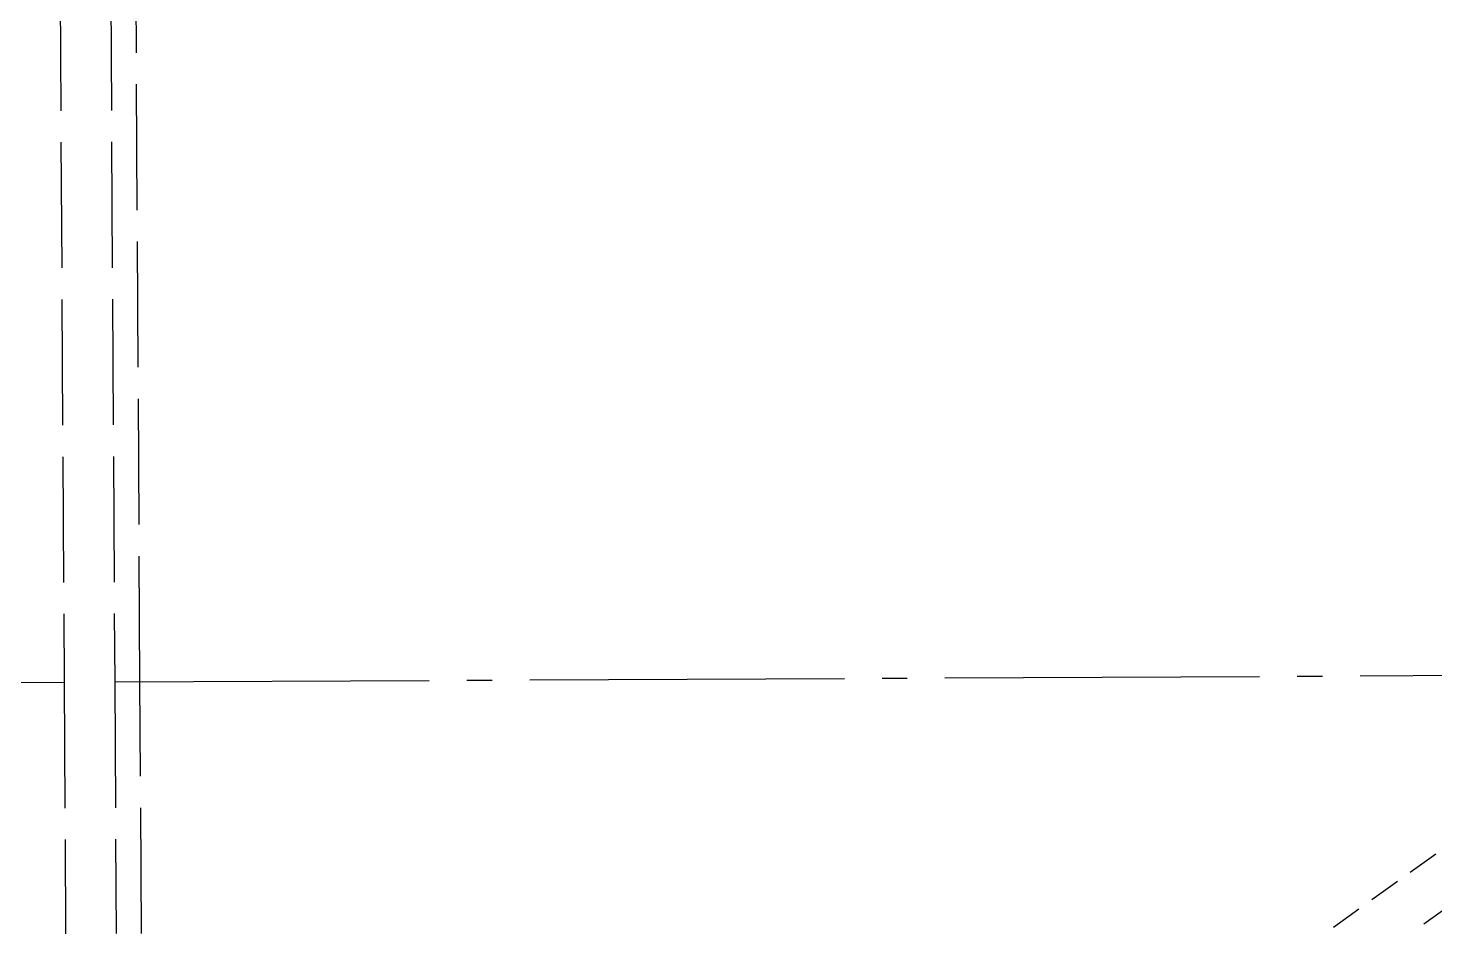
# Model space of a CAD drawing. Extents: x 519217 to 529401, y 6048073 to 6055420.
# Drawn here: x 525999 to 526558, y 6049832 to 6050192 of the extents above; entities that cross this region are included whole.
import ezdxf

# ---------------------------------------------------------------- set-up
doc = ezdxf.new("R2010")
doc.units = 0
doc.header["$LTSCALE"] = 5
for name, pattern in [('foc-ACCESSROAD', [3.75, 2.5, -1.25]), ('foc-QUARTERLINE', [33, 25, -3, 2, -3]), ('foc-UNSURVEYED', [12.5, 10, -2.5])]:
    doc.linetypes.add(name, pattern=pattern)
for name, color, linetype in [('F-AR', 190, 'foc-ACCESSROAD'), ('L-SECQ', 8, 'foc-QUARTERLINE'), ('L-USEC', 7, 'foc-UNSURVEYED')]:
    doc.layers.add(name, color=color, linetype=linetype)

msp = doc.modelspace()

# ---------------------------------------------------------------- linework, layer by layer
at = {"layer": 'F-AR', "flags": 128}
msp.add_lwpolyline([(526517.491, 6049835.193), (526658.158, 6049935.814), (526835.368, 6050062.581), (526974.562, 6050162.149), (527009.967, 6050189.25), (527009.961, 6050164.065), (526986.459, 6050146.075), (526835.514, 6050038.101), (526692.765, 6049935.985), (526552.098, 6049835.365)], dxfattribs=at)
at = {"layer": 'L-SECQ', "flags": 128}
for points in [[(526033.107, 6049932.579), (526802.697, 6049936.365)], [(525243.357, 6049928.633), (526013.001, 6049932.481)]]:
    msp.add_lwpolyline(points, dxfattribs=at)
at = {"layer": 'L-USEC', "flags": 128}
for points in [[(526010.682, 6050334.611), (526013.001, 6049932.481)], [(526030.788, 6050334.727), (526033.107, 6049932.597)], [(526043.16, 6049932.629), (526040.841, 6050334.76)], [(526013.001, 6049932.481), (526013.577, 6049832.473)], [(526033.107, 6049932.597), (526033.684, 6049832.572)], [(526043.736, 6049832.622), (526043.16, 6049932.629)]]:
    msp.add_lwpolyline(points, dxfattribs=at)

doc.saveas('drawing.dxf')
